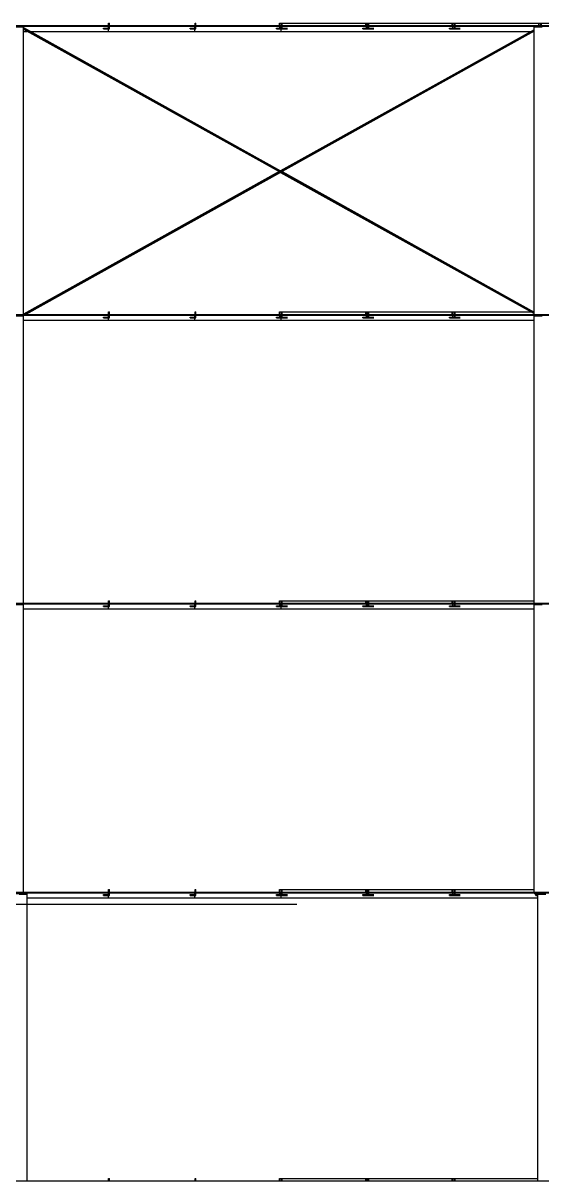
# Model space of a CAD drawing. Header units: inches. Extents: x -37 to 842, y -205 to 94.
# Drawn here: x 20.88 to 24.47, y -196.46 to -188.44 of the extents above; entities that cross this region are included whole.
import ezdxf

# ---------------------------------------------------------------- set-up
doc = ezdxf.new("R2010")
doc.units = ezdxf.units.IN
doc.header["$MEASUREMENT"] = 0
doc.linetypes.add('DIVIDE', pattern=[1.25, 0.5, -0.25, 0, -0.25, 0, -0.25])
doc.layers.add('LCL-LINHACORTE', color=171, linetype='DIVIDE')
doc.layers.add('Planta_coberta-VIS', color=7, linetype='Continuous')

msp = doc.modelspace()

# ---------------------------------------------------------------- linework, layer by layer
at = {"layer": 'LCL-LINHACORTE', "ltscale": 10}
msp.add_line((5.0703, -194.5401), (29.2764, -194.5401), dxfattribs=at)
at = {"layer": 'Planta_coberta-VIS'}
for p, q in [((17.2723, -188.4566), (28.0423, -188.4566)), ((17.2723, -188.4616), (28.0423, -188.4616)), ((20.822, -188.466), (20.877, -188.466)), ((20.877, -190.4566), (20.877, -188.466)), ((20.877, -188.4707), (22.6573, -189.4625)), ((20.877, -188.4707), (22.6573, -189.4625)), ((20.877, -188.4708), (22.6573, -189.4626)), ((20.877, -188.4711), (22.6573, -189.4629)), ((20.877, -188.4714), (22.6573, -189.4632)), ((20.877, -188.4718), (22.6573, -189.4636)), ((20.877, -188.4722), (22.6573, -189.464)), ((20.877, -188.4727), (22.6573, -189.4645)), ((20.877, -188.4733), (22.6573, -189.4651)), ((20.877, -188.4739), (22.6573, -189.4658)), ((20.877, -188.4746), (22.6573, -189.4664)), ((21.4322, -188.4798), (21.4322, -188.4748)), ((21.4322, -188.4748), (21.4672, -188.4748)), ((21.4653, -188.4748), (21.4653, -188.4616)), ((21.4672, -188.4566), (21.4672, -188.4398)), ((21.4672, -188.4398), (21.4722, -188.4398)), ((21.4672, -188.4748), (21.4672, -188.4616)), ((21.4722, -188.4566), (21.4722, -188.4398)), ((21.4722, -188.4798), (21.4722, -188.4616)), ((22.0306, -188.4798), (22.0306, -188.4748)), ((22.0306, -188.4748), (22.0656, -188.4748)), ((22.0636, -188.4748), (22.0636, -188.4616)), ((22.0656, -188.4566), (22.0656, -188.4398)), ((22.0656, -188.4398), (22.0706, -188.4398)), ((22.0656, -188.4748), (22.0656, -188.4616)), ((22.0706, -188.4566), (22.0706, -188.4398)), ((22.0706, -188.4798), (22.0706, -188.4616)), ((22.6289, -188.4798), (22.6289, -188.4748)), ((22.6289, -188.4748), (22.6573, -188.4748)), ((22.6491, -188.4398), (22.6526, -188.4398)), ((22.6491, -188.4566), (22.6491, -188.4398)), ((22.6526, -188.4398), (22.6639, -188.4398)), ((22.6526, -188.4566), (22.6526, -188.4398)), ((22.6526, -188.4748), (22.6526, -188.4616)), ((22.6573, -188.4748), (22.6774, -188.4748)), ((22.662, -188.4748), (22.662, -188.4616)), ((22.6639, -188.4566), (22.6639, -188.4398)), ((22.6639, -188.4398), (22.6689, -188.4398)), ((22.6639, -188.4748), (22.6639, -188.4616)), ((22.6689, -188.4566), (22.6689, -188.4398)), ((22.6689, -188.4398), (23.2474, -188.4398)), ((22.6689, -188.4748), (22.6689, -188.4616)), ((22.6774, -188.4748), (22.704, -188.4748)), ((22.6774, -188.4798), (22.6774, -188.4748)), ((23.2272, -188.4798), (23.2272, -188.4748)), ((23.2272, -188.4748), (23.2556, -188.4748)), ((23.2474, -188.4398), (23.2509, -188.4398)), ((23.2474, -188.4566), (23.2474, -188.4398)), ((23.2509, -188.4398), (23.2622, -188.4398)), ((23.2509, -188.4566), (23.2509, -188.4398)), ((23.2509, -188.4748), (23.2509, -188.4616)), ((23.2556, -188.4748), (23.2757, -188.4748)), ((23.2622, -188.4566), (23.2622, -188.4398)), ((23.2622, -188.4398), (23.2672, -188.4398)), ((23.2622, -188.4748), (23.2622, -188.4616)), ((23.2672, -188.4566), (23.2672, -188.4398)), ((23.2672, -188.4398), (23.8457, -188.4398)), ((23.2672, -188.4748), (23.2672, -188.4616)), ((23.2757, -188.4748), (23.3023, -188.4748)), ((23.2757, -188.4798), (23.2757, -188.4748)), ((23.8256, -188.4798), (23.8256, -188.4748)), ((23.8256, -188.4748), (23.854, -188.4748)), ((23.8457, -188.4398), (23.8493, -188.4398)), ((23.8457, -188.4566), (23.8457, -188.4398)), ((23.8493, -188.4398), (23.8606, -188.4398)), ((23.8493, -188.4566), (23.8493, -188.4398)), ((23.8493, -188.4748), (23.8493, -188.4616)), ((23.854, -188.4748), (23.8741, -188.4748)), ((23.8606, -188.4566), (23.8606, -188.4398)), ((23.8606, -188.4398), (23.8656, -188.4398)), ((23.8606, -188.4748), (23.8606, -188.4616)), ((23.8656, -188.4566), (23.8656, -188.4398)), ((23.8656, -188.4398), (24.4441, -188.4398)), ((23.8656, -188.4748), (23.8656, -188.4616)), ((23.8741, -188.4748), (23.9006, -188.4748)), ((23.8741, -188.4798), (23.8741, -188.4748)), ((24.412, -190.4566), (24.412, -188.466)), ((24.412, -188.466), (24.467, -188.466)), ((24.4441, -188.4398), (24.4476, -188.4398)), ((24.4441, -188.4566), (24.4441, -188.4398)), ((24.4499, -188.4638), (24.4459, -188.466)), ((24.4499, -188.4638), (24.446, -188.466)), ((24.45, -188.4639), (24.4462, -188.466)), ((24.4501, -188.4641), (24.4466, -188.466)), ((24.4503, -188.4643), (24.4472, -188.466)), ((24.4476, -188.4398), (24.4589, -188.4398)), ((24.4476, -188.4566), (24.4476, -188.4398)), ((24.4476, -188.4651), (24.4476, -188.4616)), ((24.4505, -188.4646), (24.4479, -188.466)), ((24.4507, -188.4649), (24.4487, -188.466)), ((24.451, -188.4653), (24.4497, -188.466)), ((24.4499, -188.4638), (24.4499, -188.4638)), ((24.45, -188.4639), (24.4499, -188.4638)), ((24.4501, -188.4641), (24.45, -188.4639)), ((24.4503, -188.4643), (24.4501, -188.4641)), ((24.4505, -188.4646), (24.4503, -188.4643)), ((24.4507, -188.4649), (24.4505, -188.4646)), ((24.451, -188.4653), (24.4507, -188.4649)), ((24.4513, -188.4657), (24.4507, -188.466)), ((24.4513, -188.4657), (24.451, -188.4653)), ((24.4514, -188.466), (24.4513, -188.4657)), ((24.4533, -188.4657), (24.4531, -188.466)), ((24.4536, -188.4653), (24.4533, -188.4657)), ((24.4533, -188.4657), (24.4539, -188.466)), ((24.4538, -188.4649), (24.4536, -188.4653)), ((24.4536, -188.4653), (24.4549, -188.466)), ((24.4541, -188.4646), (24.4538, -188.4649)), ((24.4538, -188.4649), (24.4559, -188.466)), ((24.4543, -188.4643), (24.4541, -188.4646)), ((24.4541, -188.4646), (24.4567, -188.466)), ((24.4544, -188.4641), (24.4543, -188.4643)), ((24.4543, -188.4643), (24.4574, -188.466)), ((24.4546, -188.4639), (24.4544, -188.4641)), ((24.4544, -188.4641), (24.4579, -188.466)), ((24.4547, -188.4638), (24.4546, -188.4639)), ((24.4546, -188.4639), (24.4583, -188.466)), ((24.4547, -188.4638), (24.4547, -188.4638)), ((24.4547, -188.4638), (24.4586, -188.466)), ((24.4547, -188.4638), (24.4586, -188.466)), ((24.4589, -188.4566), (24.4589, -188.4398)), ((24.4589, -188.4398), (24.4639, -188.4398)), ((24.4589, -188.466), (24.4589, -188.4616)), ((24.4639, -188.4566), (24.4639, -188.4398)), ((24.4639, -188.4398), (25.0424, -188.4398)), ((24.4639, -188.466), (24.4639, -188.4616)), ((20.877, -188.4753), (24.412, -190.4447)), ((20.877, -188.476), (22.6566, -189.4675)), ((20.877, -188.4767), (22.6553, -189.4675)), ((20.877, -188.4775), (22.6541, -189.4675)), ((20.877, -188.4782), (22.6529, -189.4675)), ((20.877, -188.4788), (22.6518, -189.4676)), ((20.877, -188.4794), (22.6508, -189.4676)), ((20.877, -188.48), (22.6498, -189.4677)), ((20.877, -188.4806), (22.649, -189.4678)), ((20.877, -188.481), (22.6483, -189.4678)), ((20.877, -188.4814), (22.6478, -189.4679)), ((20.877, -188.4817), (22.6474, -189.468)), ((20.877, -188.4819), (22.6472, -189.4681)), ((20.877, -188.4821), (22.647, -189.4682)), ((20.877, -188.4821), (22.6471, -189.4682)), ((20.877, -188.4966), (20.903, -188.4966)), ((24.412, -188.4896), (20.8812, -190.4566)), ((20.9235, -188.4966), (21.4634, -188.4966)), ((21.4322, -188.4798), (21.4722, -188.4798)), ((21.4634, -188.4966), (21.4653, -188.4966)), ((21.4653, -188.4966), (21.4653, -188.4798)), ((21.4653, -188.4966), (21.4672, -188.4966)), ((21.4672, -188.4966), (22.0617, -188.4966)), ((22.0306, -188.4798), (22.0706, -188.4798)), ((22.0617, -188.4966), (22.0636, -188.4966)), ((22.0636, -188.4966), (22.0636, -188.4798)), ((22.0636, -188.4966), (22.0656, -188.4966)), ((22.0656, -188.4966), (22.66, -188.4966)), ((22.6289, -188.4798), (22.6573, -188.4798)), ((22.6573, -188.4798), (22.6774, -188.4798)), ((24.412, -188.4849), (22.6573, -189.4625)), ((24.412, -188.485), (22.6573, -189.4625)), ((24.412, -188.4851), (22.6573, -189.4626)), ((24.412, -188.4853), (22.6573, -189.4629)), ((24.412, -188.4856), (22.6573, -189.4632)), ((24.412, -188.486), (22.6573, -189.4636)), ((24.412, -188.4865), (22.6573, -189.464)), ((24.412, -188.487), (22.6573, -189.4645)), ((24.412, -188.4876), (22.6573, -189.4651)), ((24.412, -188.4882), (22.6573, -189.4658)), ((24.412, -188.4889), (22.6573, -189.4664)), ((24.412, -188.4903), (22.6579, -189.4675)), ((24.412, -188.491), (22.6592, -189.4675)), ((22.66, -188.4966), (22.662, -188.4966)), ((24.412, -188.4917), (22.6605, -189.4675)), ((24.412, -188.4924), (22.6617, -189.4675)), ((22.662, -188.4966), (22.662, -188.4798)), ((22.662, -188.4966), (22.6639, -188.4966)), ((24.412, -188.4931), (22.6628, -189.4676)), ((24.412, -188.4937), (22.6638, -189.4676)), ((22.6639, -188.4966), (24.391, -188.4966)), ((24.412, -188.4943), (22.6647, -189.4677)), ((24.412, -188.4948), (22.6656, -189.4678)), ((24.412, -188.4953), (22.6662, -189.4678)), ((24.412, -188.4957), (22.6668, -189.4679)), ((24.412, -188.496), (22.6672, -189.468)), ((24.412, -188.4962), (22.6674, -189.4681)), ((24.412, -188.4963), (22.6675, -189.4682)), ((24.412, -188.4964), (22.6676, -189.4682)), ((22.6774, -188.4798), (22.704, -188.4798)), ((23.2272, -188.4798), (23.2556, -188.4798)), ((23.2556, -188.4798), (23.2757, -188.4798)), ((23.2757, -188.4798), (23.3023, -188.4798)), ((23.8256, -188.4798), (23.854, -188.4798)), ((23.854, -188.4798), (23.8741, -188.4798)), ((23.8741, -188.4798), (23.9006, -188.4798)), ((24.4116, -188.4966), (24.412, -188.4966)), ((22.6508, -189.4676), (20.877, -190.4558)), ((22.6519, -189.4676), (20.877, -190.4564)), ((22.6499, -189.4677), (20.877, -190.4554)), ((22.6484, -189.4678), (20.877, -190.4547)), ((22.6491, -189.4678), (20.877, -190.455)), ((22.6478, -189.4679), (20.877, -190.4545)), ((22.6474, -189.468), (20.877, -190.4543)), ((22.6472, -189.4681), (20.877, -190.4543)), ((22.653, -189.4675), (20.8776, -190.4566)), ((22.6542, -189.4675), (20.8787, -190.4566)), ((22.6554, -189.4675), (20.8799, -190.4566)), ((22.6573, -189.4678), (20.8825, -190.4566)), ((22.6573, -189.4686), (20.8838, -190.4566)), ((22.6573, -189.4693), (20.885, -190.4566)), ((22.6573, -189.47), (20.8863, -190.4566)), ((22.6573, -189.4706), (20.8875, -190.4566)), ((22.6573, -189.4713), (20.8886, -190.4566)), ((22.6573, -189.4718), (20.8897, -190.4566)), ((22.6573, -189.4724), (20.8906, -190.4566)), ((22.6573, -189.4728), (20.8914, -190.4566)), ((22.6573, -189.4732), (20.8921, -190.4566)), ((22.6573, -189.4735), (20.8927, -190.4566)), ((22.6573, -189.4737), (20.8931, -190.4566)), ((22.6573, -189.4739), (20.8933, -190.4566)), ((22.6573, -189.4739), (20.8934, -190.4566)), ((22.6573, -189.4678), (24.412, -190.4454)), ((22.6573, -189.4686), (24.412, -190.4461)), ((22.6573, -189.4693), (24.412, -190.4468)), ((22.6573, -189.47), (24.412, -190.4475)), ((22.6573, -189.4706), (24.412, -190.4482)), ((22.6573, -189.4713), (24.412, -190.4488)), ((22.6573, -189.4718), (24.412, -190.4494)), ((22.6573, -189.4724), (24.412, -190.4499)), ((22.6573, -189.4728), (24.412, -190.4504)), ((22.6573, -189.4732), (24.412, -190.4508)), ((22.6573, -189.4735), (24.412, -190.4511)), ((22.6573, -189.4737), (24.412, -190.4513)), ((22.6573, -189.4739), (24.412, -190.4515)), ((22.6573, -189.4739), (24.412, -190.4514)), ((22.6591, -189.4675), (24.412, -190.444)), ((22.6604, -189.4675), (24.412, -190.4433)), ((22.6616, -189.4675), (24.412, -190.4427)), ((22.6627, -189.4676), (24.412, -190.4421)), ((22.6637, -189.4676), (24.412, -190.4416)), ((22.6647, -189.4677), (24.412, -190.4411)), ((22.6655, -189.4678), (24.412, -190.4407)), ((22.6662, -189.4678), (24.412, -190.4404)), ((22.6667, -189.4679), (24.412, -190.4402)), ((22.6671, -189.468), (24.412, -190.4401)), ((22.6674, -189.4681), (24.412, -190.44)), ((17.2723, -190.4566), (28.0423, -190.4566)), ((17.2723, -190.4616), (28.0423, -190.4616)), ((20.822, -190.466), (20.877, -190.466)), ((20.822, -190.466), (20.877, -190.466)), ((20.877, -190.466), (20.877, -190.4616)), ((20.8844, -190.4616), (20.877, -190.4657)), ((20.8773, -190.4616), (20.877, -190.4618)), ((20.8785, -190.4616), (20.877, -190.4624)), ((20.8796, -190.4616), (20.877, -190.4631)), ((20.8807, -190.4616), (20.877, -190.4637)), ((20.8816, -190.4616), (20.877, -190.4642)), ((20.8824, -190.4616), (20.877, -190.4646)), ((20.8831, -190.4616), (20.877, -190.465)), ((20.8837, -190.4616), (20.877, -190.4653)), ((20.8841, -190.4616), (20.877, -190.4655)), ((20.8843, -190.4616), (20.877, -190.4657)), ((20.877, -192.4566), (20.877, -190.466)), ((21.4322, -190.4798), (21.4322, -190.4748)), ((21.4322, -190.4748), (21.4672, -190.4748)), ((21.4653, -190.4748), (21.4653, -190.4616)), ((21.4672, -190.4566), (21.4672, -190.4398)), ((21.4672, -190.4398), (21.4722, -190.4398)), ((21.4672, -190.4748), (21.4672, -190.4616)), ((21.4722, -190.4566), (21.4722, -190.4398)), ((21.4722, -190.4798), (21.4722, -190.4616)), ((22.0306, -190.4798), (22.0306, -190.4748)), ((22.0306, -190.4748), (22.0656, -190.4748)), ((22.0636, -190.4748), (22.0636, -190.4616)), ((22.0656, -190.4566), (22.0656, -190.4398)), ((22.0656, -190.4398), (22.0706, -190.4398)), ((22.0656, -190.4748), (22.0656, -190.4616)), ((22.0706, -190.4566), (22.0706, -190.4398)), ((22.0706, -190.4798), (22.0706, -190.4616)), ((22.6289, -190.4798), (22.6289, -190.4748)), ((22.6289, -190.4748), (22.6573, -190.4748)), ((22.6491, -190.4398), (22.6526, -190.4398)), ((22.6491, -190.4566), (22.6491, -190.4398)), ((22.6526, -190.4398), (22.6639, -190.4398)), ((22.6526, -190.4566), (22.6526, -190.4398)), ((22.6526, -190.4748), (22.6526, -190.4616)), ((22.6573, -190.4748), (22.6774, -190.4748)), ((22.662, -190.4748), (22.662, -190.4616)), ((22.6639, -190.4566), (22.6639, -190.4398)), ((22.6639, -190.4398), (22.6689, -190.4398)), ((22.6639, -190.4748), (22.6639, -190.4616)), ((22.6689, -190.4398), (23.2474, -190.4398)), ((22.6689, -190.4566), (22.6689, -190.4398)), ((22.6689, -190.4748), (22.6689, -190.4616)), ((22.6774, -190.4748), (22.704, -190.4748)), ((22.6774, -190.4798), (22.6774, -190.4748)), ((23.2272, -190.4798), (23.2272, -190.4748)), ((23.2272, -190.4748), (23.2556, -190.4748)), ((23.2474, -190.4398), (23.2509, -190.4398)), ((23.2474, -190.4566), (23.2474, -190.4398)), ((23.2509, -190.4398), (23.2622, -190.4398)), ((23.2509, -190.4566), (23.2509, -190.4398)), ((23.2509, -190.4748), (23.2509, -190.4616)), ((23.2556, -190.4748), (23.2757, -190.4748)), ((23.2622, -190.4566), (23.2622, -190.4398)), ((23.2622, -190.4398), (23.2672, -190.4398)), ((23.2622, -190.4748), (23.2622, -190.4616)), ((23.2672, -190.4398), (23.8457, -190.4398)), ((23.2672, -190.4566), (23.2672, -190.4398)), ((23.2672, -190.4748), (23.2672, -190.4616)), ((23.2757, -190.4748), (23.3023, -190.4748)), ((23.2757, -190.4798), (23.2757, -190.4748)), ((23.8256, -190.4798), (23.8256, -190.4748)), ((23.8256, -190.4748), (23.854, -190.4748)), ((23.8457, -190.4398), (23.8493, -190.4398)), ((23.8457, -190.4566), (23.8457, -190.4398)), ((23.8493, -190.4398), (23.8606, -190.4398)), ((23.8493, -190.4566), (23.8493, -190.4398)), ((23.8493, -190.4748), (23.8493, -190.4616)), ((23.854, -190.4748), (23.8741, -190.4748)), ((23.8606, -190.4566), (23.8606, -190.4398)), ((23.8606, -190.4398), (23.8656, -190.4398)), ((23.8606, -190.4748), (23.8606, -190.4616)), ((23.8656, -190.4398), (24.391, -190.4398)), ((23.8656, -190.4566), (23.8656, -190.4398)), ((23.8656, -190.4748), (23.8656, -190.4616)), ((23.8741, -190.4748), (23.9006, -190.4748)), ((23.8741, -190.4798), (23.8741, -190.4748)), ((24.4116, -190.4398), (24.412, -190.4398)), ((24.412, -190.466), (24.412, -190.4616)), ((24.412, -190.466), (24.467, -190.466)), ((24.412, -192.4566), (24.412, -190.466)), ((24.412, -190.466), (24.467, -190.466)), ((20.877, -190.4966), (21.4634, -190.4966)), ((21.4322, -190.4798), (21.4722, -190.4798)), ((21.4634, -190.4966), (21.4653, -190.4966)), ((21.4653, -190.4966), (21.4653, -190.4798)), ((21.4653, -190.4966), (21.4672, -190.4966)), ((21.4672, -190.4966), (22.0617, -190.4966)), ((22.0306, -190.4798), (22.0706, -190.4798)), ((22.0617, -190.4966), (22.0636, -190.4966)), ((22.0636, -190.4966), (22.0636, -190.4798)), ((22.0636, -190.4966), (22.0656, -190.4966)), ((22.0656, -190.4966), (22.66, -190.4966)), ((22.6289, -190.4798), (22.6573, -190.4798)), ((22.6573, -190.4798), (22.6774, -190.4798)), ((22.66, -190.4966), (22.662, -190.4966)), ((22.662, -190.4966), (22.662, -190.4798)), ((22.662, -190.4966), (22.6639, -190.4966)), ((22.6639, -190.4966), (24.412, -190.4966)), ((22.6774, -190.4798), (22.704, -190.4798)), ((23.2272, -190.4798), (23.2556, -190.4798)), ((23.2556, -190.4798), (23.2757, -190.4798)), ((23.2757, -190.4798), (23.3023, -190.4798)), ((23.8256, -190.4798), (23.854, -190.4798)), ((23.854, -190.4798), (23.8741, -190.4798)), ((23.8741, -190.4798), (23.9006, -190.4798)), ((17.2723, -192.4566), (28.0423, -192.4566)), ((17.2723, -192.4616), (28.0423, -192.4616)), ((20.822, -192.466), (20.877, -192.466)), ((20.822, -192.466), (20.877, -192.466)), ((20.877, -192.466), (20.877, -192.4616)), ((20.877, -194.4566), (20.877, -192.466)), ((21.4322, -192.4798), (21.4322, -192.4748)), ((21.4322, -192.4748), (21.4672, -192.4748)), ((21.4322, -192.4798), (21.4722, -192.4798)), ((21.4653, -192.4748), (21.4653, -192.4616)), ((21.4653, -192.4966), (21.4653, -192.4798)), ((21.4672, -192.4566), (21.4672, -192.4398)), ((21.4672, -192.4398), (21.4722, -192.4398)), ((21.4672, -192.4748), (21.4672, -192.4616)), ((21.4722, -192.4566), (21.4722, -192.4398)), ((21.4722, -192.4798), (21.4722, -192.4616)), ((22.0306, -192.4798), (22.0306, -192.4748)), ((22.0306, -192.4748), (22.0656, -192.4748)), ((22.0306, -192.4798), (22.0706, -192.4798)), ((22.0636, -192.4748), (22.0636, -192.4616)), ((22.0636, -192.4966), (22.0636, -192.4798)), ((22.0656, -192.4566), (22.0656, -192.4398)), ((22.0656, -192.4398), (22.0706, -192.4398)), ((22.0656, -192.4748), (22.0656, -192.4616)), ((22.0706, -192.4566), (22.0706, -192.4398)), ((22.0706, -192.4798), (22.0706, -192.4616)), ((22.6289, -192.4798), (22.6289, -192.4748)), ((22.6289, -192.4748), (22.6573, -192.4748)), ((22.6289, -192.4798), (22.6573, -192.4798)), ((22.6491, -192.4398), (22.6526, -192.4398)), ((22.6491, -192.4566), (22.6491, -192.4398)), ((22.6526, -192.4398), (22.6639, -192.4398)), ((22.6526, -192.4566), (22.6526, -192.4398)), ((22.6526, -192.4748), (22.6526, -192.4616)), ((22.6573, -192.4748), (22.6774, -192.4748)), ((22.6573, -192.4798), (22.6774, -192.4798)), ((22.662, -192.4748), (22.662, -192.4616)), ((22.662, -192.4966), (22.662, -192.4798)), ((22.6639, -192.4566), (22.6639, -192.4398)), ((22.6639, -192.4398), (22.6689, -192.4398)), ((22.6639, -192.4748), (22.6639, -192.4616)), ((22.6689, -192.4398), (23.2474, -192.4398)), ((22.6689, -192.4566), (22.6689, -192.4398)), ((22.6689, -192.4748), (22.6689, -192.4616)), ((22.6774, -192.4748), (22.704, -192.4748)), ((22.6774, -192.4798), (22.6774, -192.4748)), ((22.6774, -192.4798), (22.704, -192.4798)), ((23.2272, -192.4798), (23.2272, -192.4748)), ((23.2272, -192.4748), (23.2556, -192.4748)), ((23.2272, -192.4798), (23.2556, -192.4798)), ((23.2474, -192.4398), (23.2509, -192.4398)), ((23.2474, -192.4566), (23.2474, -192.4398)), ((23.2509, -192.4398), (23.2622, -192.4398)), ((23.2509, -192.4566), (23.2509, -192.4398)), ((23.2509, -192.4748), (23.2509, -192.4616)), ((23.2556, -192.4748), (23.2757, -192.4748)), ((23.2556, -192.4798), (23.2757, -192.4798)), ((23.2622, -192.4566), (23.2622, -192.4398)), ((23.2622, -192.4398), (23.2672, -192.4398)), ((23.2622, -192.4748), (23.2622, -192.4616)), ((23.2672, -192.4398), (23.8457, -192.4398)), ((23.2672, -192.4566), (23.2672, -192.4398)), ((23.2672, -192.4748), (23.2672, -192.4616)), ((23.2757, -192.4748), (23.3023, -192.4748)), ((23.2757, -192.4798), (23.2757, -192.4748)), ((23.2757, -192.4798), (23.3023, -192.4798)), ((23.8256, -192.4798), (23.8256, -192.4748)), ((23.8256, -192.4748), (23.854, -192.4748)), ((23.8256, -192.4798), (23.854, -192.4798)), ((23.8457, -192.4398), (23.8493, -192.4398)), ((23.8457, -192.4566), (23.8457, -192.4398)), ((23.8493, -192.4398), (23.8606, -192.4398)), ((23.8493, -192.4566), (23.8493, -192.4398)), ((23.8493, -192.4748), (23.8493, -192.4616)), ((23.854, -192.4748), (23.8741, -192.4748)), ((23.854, -192.4798), (23.8741, -192.4798)), ((23.8606, -192.4566), (23.8606, -192.4398)), ((23.8606, -192.4398), (23.8656, -192.4398)), ((23.8606, -192.4748), (23.8606, -192.4616)), ((23.8656, -192.4398), (24.412, -192.4398)), ((23.8656, -192.4566), (23.8656, -192.4398)), ((23.8656, -192.4748), (23.8656, -192.4616)), ((23.8741, -192.4748), (23.9006, -192.4748)), ((23.8741, -192.4798), (23.8741, -192.4748)), ((23.8741, -192.4798), (23.9006, -192.4798)), ((24.412, -192.466), (24.412, -192.4616)), ((24.412, -192.466), (24.467, -192.466)), ((24.412, -194.4566), (24.412, -192.466)), ((24.412, -192.466), (24.467, -192.466)), ((20.877, -192.4966), (21.4634, -192.4966)), ((21.4634, -192.4966), (21.4653, -192.4966)), ((21.4653, -192.4966), (21.4672, -192.4966)), ((21.4672, -192.4966), (22.0617, -192.4966)), ((22.0617, -192.4966), (22.0636, -192.4966)), ((22.0636, -192.4966), (22.0656, -192.4966)), ((22.0656, -192.4966), (22.66, -192.4966)), ((22.66, -192.4966), (22.662, -192.4966)), ((22.662, -192.4966), (22.6639, -192.4966)), ((22.6639, -192.4966), (24.412, -192.4966)), ((17.2723, -194.4566), (28.0423, -194.4566)), ((17.2723, -194.4616), (28.0423, -194.4616)), ((20.822, -194.466), (20.877, -194.466)), ((20.8476, -194.4704), (20.9026, -194.4704)), ((20.8516, -194.4698), (20.9026, -194.4698)), ((20.877, -194.466), (20.877, -194.4616)), ((20.877, -194.4692), (20.877, -194.466)), ((20.9026, -194.4704), (20.9026, -194.4698)), ((20.9026, -196.4566), (20.9026, -194.4704)), ((21.4322, -194.4798), (21.4322, -194.4748)), ((21.4322, -194.4748), (21.4672, -194.4748)), ((21.4322, -194.4798), (21.4722, -194.4798)), ((21.4653, -194.4748), (21.4653, -194.4616)), ((21.4653, -194.4966), (21.4653, -194.4798)), ((21.4672, -194.4566), (21.4672, -194.4398)), ((21.4672, -194.4398), (21.4722, -194.4398)), ((21.4672, -194.4748), (21.4672, -194.4616)), ((21.4722, -194.4566), (21.4722, -194.4398)), ((21.4722, -194.4798), (21.4722, -194.4616)), ((22.0306, -194.4798), (22.0306, -194.4748)), ((22.0306, -194.4748), (22.0656, -194.4748)), ((22.0306, -194.4798), (22.0706, -194.4798)), ((22.0636, -194.4748), (22.0636, -194.4616)), ((22.0636, -194.4966), (22.0636, -194.4798)), ((22.0656, -194.4566), (22.0656, -194.4398)), ((22.0656, -194.4398), (22.0706, -194.4398)), ((22.0656, -194.4748), (22.0656, -194.4616)), ((22.0706, -194.4566), (22.0706, -194.4398)), ((22.0706, -194.4798), (22.0706, -194.4616)), ((22.6289, -194.4798), (22.6289, -194.4748)), ((22.6289, -194.4748), (22.6573, -194.4748)), ((22.6289, -194.4798), (22.6573, -194.4798)), ((22.6491, -194.4398), (22.6526, -194.4398)), ((22.6491, -194.4566), (22.6491, -194.4398)), ((22.6526, -194.4398), (22.6639, -194.4398)), ((22.6526, -194.4566), (22.6526, -194.4398)), ((22.6526, -194.4748), (22.6526, -194.4616)), ((22.6573, -194.4748), (22.6774, -194.4748)), ((22.6573, -194.4798), (22.6774, -194.4798)), ((22.662, -194.4748), (22.662, -194.4616)), ((22.662, -194.4966), (22.662, -194.4798)), ((22.6639, -194.4566), (22.6639, -194.4398)), ((22.6639, -194.4398), (22.6689, -194.4398)), ((22.6639, -194.4748), (22.6639, -194.4616)), ((22.6689, -194.4398), (23.2474, -194.4398)), ((22.6689, -194.4566), (22.6689, -194.4398)), ((22.6689, -194.4748), (22.6689, -194.4616)), ((22.6774, -194.4748), (22.704, -194.4748)), ((22.6774, -194.4798), (22.6774, -194.4748)), ((22.6774, -194.4798), (22.704, -194.4798)), ((23.2272, -194.4798), (23.2272, -194.4748)), ((23.2272, -194.4748), (23.2556, -194.4748)), ((23.2272, -194.4798), (23.2556, -194.4798)), ((23.2474, -194.4398), (23.2509, -194.4398)), ((23.2474, -194.4566), (23.2474, -194.4398)), ((23.2509, -194.4398), (23.2622, -194.4398)), ((23.2509, -194.4566), (23.2509, -194.4398)), ((23.2509, -194.4748), (23.2509, -194.4616)), ((23.2556, -194.4748), (23.2757, -194.4748)), ((23.2556, -194.4798), (23.2757, -194.4798)), ((23.2622, -194.4566), (23.2622, -194.4398)), ((23.2622, -194.4398), (23.2672, -194.4398)), ((23.2622, -194.4748), (23.2622, -194.4616)), ((23.2672, -194.4398), (23.8457, -194.4398)), ((23.2672, -194.4566), (23.2672, -194.4398)), ((23.2672, -194.4748), (23.2672, -194.4616)), ((23.2757, -194.4748), (23.3023, -194.4748)), ((23.2757, -194.4798), (23.2757, -194.4748)), ((23.2757, -194.4798), (23.3023, -194.4798)), ((23.8256, -194.4798), (23.8256, -194.4748)), ((23.8256, -194.4748), (23.854, -194.4748)), ((23.8256, -194.4798), (23.854, -194.4798)), ((23.8457, -194.4398), (23.8493, -194.4398)), ((23.8457, -194.4566), (23.8457, -194.4398)), ((23.8493, -194.4398), (23.8606, -194.4398)), ((23.8493, -194.4566), (23.8493, -194.4398)), ((23.8493, -194.4748), (23.8493, -194.4616)), ((23.854, -194.4748), (23.8741, -194.4748)), ((23.854, -194.4798), (23.8741, -194.4798)), ((23.8606, -194.4566), (23.8606, -194.4398)), ((23.8606, -194.4398), (23.8656, -194.4398)), ((23.8606, -194.4748), (23.8606, -194.4616)), ((23.8656, -194.4398), (24.412, -194.4398)), ((23.8656, -194.4566), (23.8656, -194.4398)), ((23.8656, -194.4748), (23.8656, -194.4616)), ((23.8741, -194.4748), (23.9006, -194.4748)), ((23.8741, -194.4798), (23.8741, -194.4748)), ((23.8741, -194.4798), (23.9006, -194.4798)), ((24.412, -194.466), (24.412, -194.4616)), ((24.412, -194.4666), (24.412, -194.466)), ((24.412, -194.466), (24.467, -194.466)), ((24.412, -194.4666), (24.463, -194.4666)), ((24.4239, -194.4798), (24.4239, -194.4748)), ((24.4239, -194.4748), (24.4376, -194.4748)), ((24.4239, -194.4798), (24.4376, -194.4798)), ((24.4376, -194.4704), (24.4376, -194.4672)), ((24.4376, -194.4704), (24.4926, -194.4704)), ((24.4376, -196.4566), (24.4376, -194.4704)), ((24.4416, -194.4698), (24.4416, -194.4672)), ((24.4416, -194.4698), (24.4926, -194.4698)), ((24.4476, -194.4698), (24.4476, -194.4666)), ((24.451, -194.4666), (24.4512, -194.467)), ((24.4512, -194.4694), (24.451, -194.4698)), ((24.4512, -194.467), (24.4515, -194.4675)), ((24.4515, -194.4688), (24.4512, -194.4694)), ((24.4515, -194.4675), (24.4518, -194.4681)), ((24.4518, -194.4683), (24.4515, -194.4688)), ((24.4518, -194.4667), (24.4518, -194.4666)), ((24.452, -194.4666), (24.4518, -194.4667)), ((24.4521, -194.4672), (24.4518, -194.4667)), ((24.4518, -194.4681), (24.4519, -194.4682)), ((24.4519, -194.4682), (24.4518, -194.4683)), ((24.4518, -194.4697), (24.4521, -194.4692)), ((24.4518, -194.4698), (24.4518, -194.4697)), ((24.452, -194.4698), (24.4518, -194.4697)), ((24.4532, -194.4666), (24.4521, -194.4672)), ((24.4525, -194.4677), (24.4521, -194.4672)), ((24.4521, -194.4692), (24.4525, -194.4686)), ((24.4532, -194.4698), (24.4521, -194.4692)), ((24.4545, -194.4666), (24.4525, -194.4677)), ((24.4528, -194.4683), (24.4525, -194.4677)), ((24.4525, -194.4686), (24.4528, -194.4681)), ((24.4545, -194.4698), (24.4525, -194.4686)), ((24.4558, -194.4666), (24.4528, -194.4683)), ((24.4528, -194.4681), (24.4528, -194.468)), ((24.4558, -194.4698), (24.4528, -194.4681)), ((24.4528, -194.4684), (24.4528, -194.4683)), ((24.4571, -194.4666), (24.4542, -194.4682)), ((24.4571, -194.4698), (24.4542, -194.4682)), ((24.4583, -194.4666), (24.4555, -194.4682)), ((24.4583, -194.4698), (24.4555, -194.4682)), ((24.4595, -194.4666), (24.4567, -194.4682)), ((24.4595, -194.4698), (24.4567, -194.4682)), ((24.4606, -194.4666), (24.4578, -194.4682)), ((24.4606, -194.4698), (24.4578, -194.4682)), ((24.4617, -194.4666), (24.4588, -194.4682)), ((24.4617, -194.4698), (24.4588, -194.4682)), ((24.4626, -194.4666), (24.4598, -194.4682)), ((24.4626, -194.4698), (24.4598, -194.4682)), ((24.463, -194.4669), (24.4606, -194.4682)), ((24.4635, -194.4698), (24.4606, -194.4682)), ((24.463, -194.4672), (24.4613, -194.4682)), ((24.4641, -194.4698), (24.4613, -194.4682)), ((24.463, -194.4676), (24.4618, -194.4682)), ((24.4647, -194.4698), (24.4618, -194.4682)), ((24.463, -194.4678), (24.4622, -194.4682)), ((24.4651, -194.4698), (24.4622, -194.4682)), ((24.463, -194.4682), (24.463, -194.4666)), ((24.4639, -194.469), (24.4639, -194.4682)), ((24.4654, -194.4698), (24.4639, -194.4689)), ((24.4653, -194.4698), (24.4639, -194.469)), ((20.9026, -194.4966), (21.4634, -194.4966)), ((21.4634, -194.4966), (21.4653, -194.4966)), ((21.4653, -194.4966), (21.4672, -194.4966)), ((21.4672, -194.4966), (22.0617, -194.4966)), ((22.0617, -194.4966), (22.0636, -194.4966)), ((22.0636, -194.4966), (22.0656, -194.4966)), ((22.0656, -194.4966), (22.66, -194.4966)), ((22.66, -194.4966), (22.662, -194.4966)), ((22.662, -194.4966), (22.6639, -194.4966)), ((22.6639, -194.4966), (24.4376, -194.4966)), ((17.2723, -196.4566), (28.0423, -196.4566)), ((21.4672, -196.4566), (21.4672, -196.4398)), ((21.4672, -196.4398), (21.4722, -196.4398)), ((21.4722, -196.4566), (21.4722, -196.4398)), ((22.0656, -196.4566), (22.0656, -196.4398)), ((22.0656, -196.4398), (22.0706, -196.4398)), ((22.0706, -196.4566), (22.0706, -196.4398)), ((22.6491, -196.4398), (22.6526, -196.4398)), ((22.6491, -196.4566), (22.6491, -196.4398)), ((22.6526, -196.4398), (22.6639, -196.4398)), ((22.6526, -196.4566), (22.6526, -196.4398)), ((22.6639, -196.4566), (22.6639, -196.4398)), ((22.6639, -196.4398), (22.6689, -196.4398)), ((22.6689, -196.4398), (23.2474, -196.4398)), ((22.6689, -196.4566), (22.6689, -196.4398)), ((23.2474, -196.4398), (23.2509, -196.4398)), ((23.2474, -196.4566), (23.2474, -196.4398)), ((23.2509, -196.4398), (23.2622, -196.4398)), ((23.2509, -196.4566), (23.2509, -196.4398)), ((23.2622, -196.4566), (23.2622, -196.4398)), ((23.2622, -196.4398), (23.2672, -196.4398)), ((23.2672, -196.4398), (23.8457, -196.4398)), ((23.2672, -196.4566), (23.2672, -196.4398)), ((23.8457, -196.4398), (23.8493, -196.4398)), ((23.8457, -196.4566), (23.8457, -196.4398)), ((23.8493, -196.4398), (23.8606, -196.4398)), ((23.8493, -196.4566), (23.8493, -196.4398)), ((23.8606, -196.4566), (23.8606, -196.4398)), ((23.8606, -196.4398), (23.8656, -196.4398)), ((23.8656, -196.4398), (24.4376, -196.4398)), ((23.8656, -196.4566), (23.8656, -196.4398))]:
    msp.add_line(p, q, dxfattribs=at)

doc.saveas('drawing.dxf')
